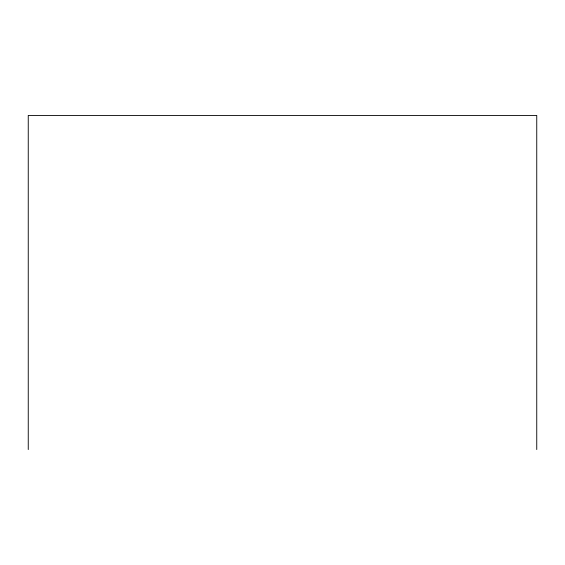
<?xml version="1.0" encoding="UTF-8"?>
<svg xmlns="http://www.w3.org/2000/svg" width="565" height="565" viewBox="0 0 565 565"><rect width="100%" height="100%" fill="white"/><g stroke="black" fill="none" stroke-linecap="round" stroke-linejoin="round"><path stroke-width="0.85" d="M536.75 449.556L536.75 115.444L28.25 115.444L28.25 449.556"/></g></svg>
